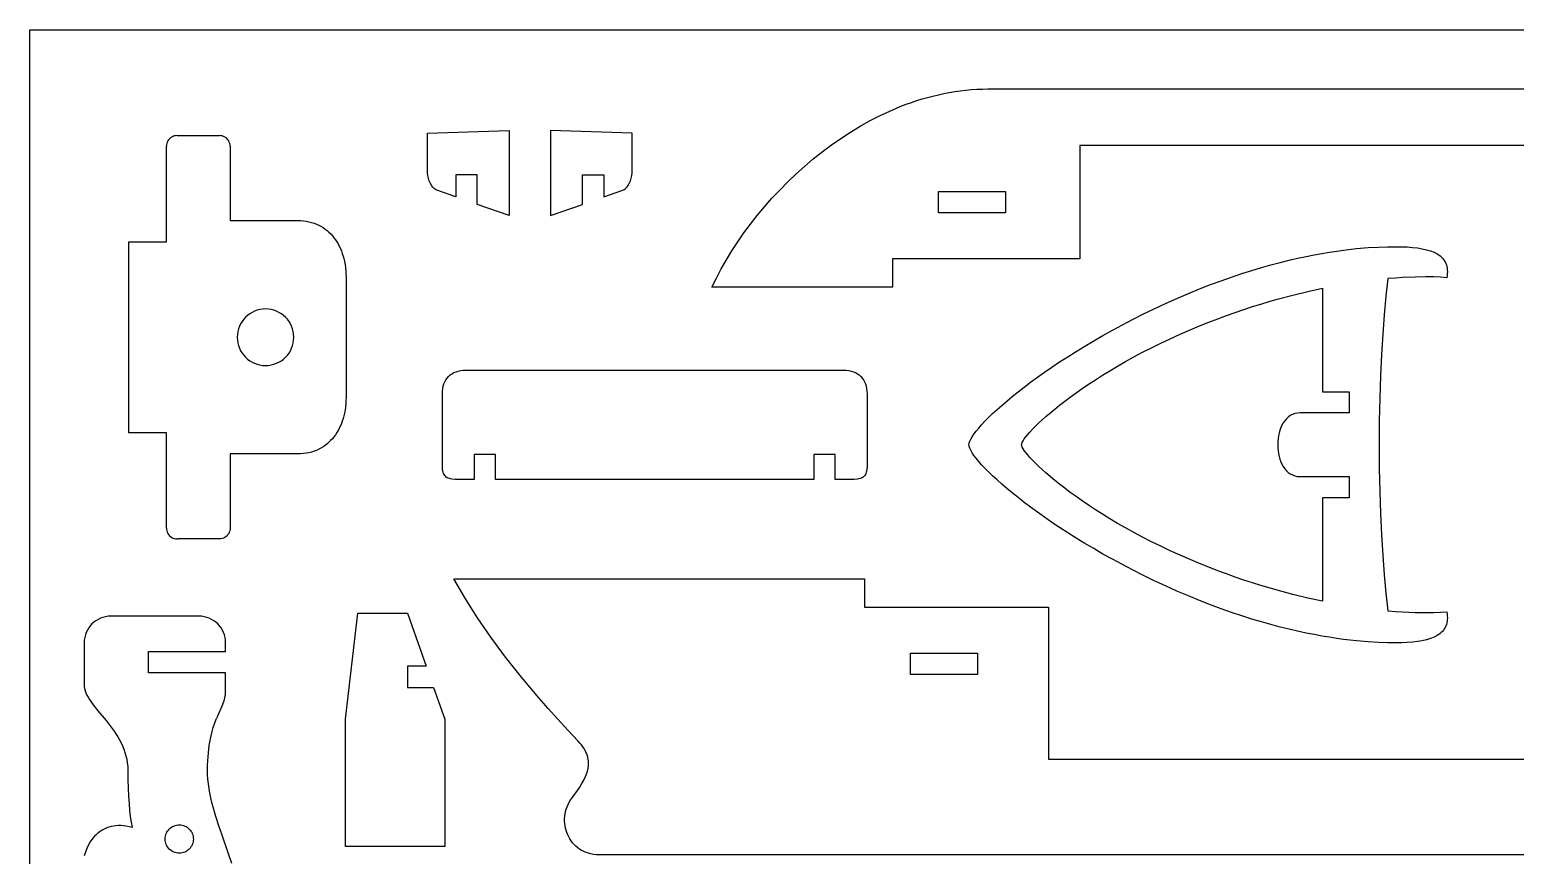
# Model space of a CAD drawing. Extents: x -4267 to 4267, y -2692 to 2692.
# Drawn here: x -4267 to -1744, y 1290 to 2692 of the extents above; entities that cross this region are included whole.
import ezdxf

# ---------------------------------------------------------------- set-up
doc = ezdxf.new("R2010")
doc.units = 0
doc.header["$MEASUREMENT"] = 0
doc.layers.get('0').update_dxf_attribs({"linetype": 'CONTINUOUS'})

msp = doc.modelspace()

# ---------------------------------------------------------------- linework, layer by layer
for p, q in [((-4267, 48.1), (-4267, 2692.4)), ((-4267, 2692.4), (-60.1, 2692.4)), ((-2760.3, 2571.9), (-2751.2, 2574.7)), ((-2751.2, 2574.7), (-2742.1, 2577.3)), ((-2742.1, 2577.3), (-2732.9, 2579.7)), ((-2732.9, 2579.7), (-2723.7, 2582)), ((-2723.7, 2582), (-2714.5, 2584)), ((-2714.5, 2584), (-2705.2, 2585.7)), ((-2705.2, 2585.7), (-2695.9, 2587.3)), ((-2695.9, 2587.3), (-2686.5, 2588.6)), ((-2686.5, 2588.6), (-2677.2, 2589.7)), ((-2677.2, 2589.7), (-2667.8, 2590.6)), ((-2667.8, 2590.6), (-2658.3, 2591.2)), ((-2658.3, 2591.2), (-2648.9, 2591.6)), ((-2648.9, 2591.6), (-2639.4, 2591.7)), ((-2639.4, 2591.7), (-151.3, 2591.7)), ((-2822.4, 2546.7), (-2813.7, 2550.8)), ((-2813.7, 2550.8), (-2804.9, 2554.8)), ((-2804.9, 2554.8), (-2796.1, 2558.6)), ((-2796.1, 2558.6), (-2787.2, 2562.2)), ((-2787.2, 2562.2), (-2778.3, 2565.6)), ((-2778.3, 2565.6), (-2769.3, 2568.8)), ((-2769.3, 2568.8), (-2760.3, 2571.9)), ((-2873.1, 2518.4), (-2856.5, 2528.5)), ((-2856.5, 2528.5), (-2839.6, 2537.9)), ((-2839.6, 2537.9), (-2822.4, 2546.7)), ((-4034.2, 2499.1), (-4034.6, 2496.8)), ((-4033.4, 2501.3), (-4034.2, 2499.1)), ((-4032.4, 2503.4), (-4033.4, 2501.3)), ((-4031, 2505.4), (-4032.4, 2503.4)), ((-4029.5, 2507.2), (-4031, 2505.4)), ((-4027.7, 2508.7), (-4029.5, 2507.2)), ((-4025.8, 2510), (-4027.7, 2508.7)), ((-4023.7, 2511.1), (-4025.8, 2510)), ((-4021.4, 2511.8), (-4023.7, 2511.1)), ((-4019.1, 2512.3), (-4021.4, 2511.8)), ((-4016.8, 2512.4), (-4019.1, 2512.3)), ((-4016.8, 2512.4), (-3944.6, 2512.4)), ((-3942.2, 2512.3), (-3944.6, 2512.4)), ((-3939.9, 2511.8), (-3942.2, 2512.3)), ((-3937.7, 2511.1), (-3939.9, 2511.8)), ((-3935.6, 2510), (-3937.7, 2511.1)), ((-3933.6, 2508.7), (-3935.6, 2510)), ((-3931.9, 2507.2), (-3933.6, 2508.7)), ((-3930.3, 2505.4), (-3931.9, 2507.2)), ((-3929, 2503.4), (-3930.3, 2505.4)), ((-3928, 2501.3), (-3929, 2503.4)), ((-3927.2, 2499.1), (-3928, 2501.3)), ((-3926.7, 2496.8), (-3927.2, 2499.1)), ((-3591.1, 2516.8), (-3452.9, 2520.9)), ((-3591.1, 2449.1), (-3591.1, 2516.8)), ((-3452.9, 2520.9), (-3452.9, 2376.7)), ((-3244, 2516.8), (-3382.2, 2520.9)), ((-3382.2, 2520.9), (-3382.2, 2376.7)), ((-3244, 2449.1), (-3244, 2516.8)), ((-2905.4, 2496.6), (-2889.4, 2507.8)), ((-2889.4, 2507.8), (-2873.1, 2518.4)), ((-4034.6, 2496.8), (-4034.8, 2494.4)), ((-4034.8, 2332.1), (-4034.8, 2494.4)), ((-3926.6, 2494.4), (-3926.7, 2496.8)), ((-3926.6, 2494.4), (-3926.6, 2368.2)), ((-2951.1, 2460.2), (-2936.3, 2472.8)), ((-2936.3, 2472.8), (-2921, 2484.9)), ((-2921, 2484.9), (-2905.4, 2496.6)), ((-2483.2, 2495.5), (-2483.2, 2303.2)), ((-1713.9, 2495.5), (-2483.2, 2495.5)), ((-3590.8, 2444.6), (-3591.1, 2449.1)), ((-3244.3, 2444.6), (-3244, 2449.1)), ((-2965.6, 2447.1), (-2951.1, 2460.2)), ((-3589.9, 2440), (-3590.8, 2444.6)), ((-3588.5, 2435.5), (-3589.9, 2440)), ((-3586.5, 2431.1), (-3588.5, 2435.5)), ((-3584, 2427.1), (-3586.5, 2431.1)), ((-3582.6, 2425.3), (-3584, 2427.1)), ((-3581, 2423.6), (-3582.6, 2425.3)), ((-3579.4, 2422.2), (-3581, 2423.6)), ((-3543, 2445.8), (-3543, 2408.2)), ((-3507, 2445.8), (-3543, 2445.8)), ((-3507, 2395.6), (-3507, 2445.8)), ((-3328.1, 2395.6), (-3328.1, 2445.8)), ((-3328.1, 2445.8), (-3292.1, 2445.8)), ((-3292.1, 2445.8), (-3292.1, 2408.2)), ((-3255.7, 2422.2), (-3254.1, 2423.6)), ((-3254.1, 2423.6), (-3252.5, 2425.3)), ((-3252.5, 2425.3), (-3251.1, 2427.1)), ((-3251.1, 2427.1), (-3248.6, 2431.1)), ((-3248.6, 2431.1), (-3246.6, 2435.5)), ((-3246.6, 2435.5), (-3245.2, 2440)), ((-3245.2, 2440), (-3244.3, 2444.6)), ((-2993.2, 2420), (-2979.6, 2433.7)), ((-2979.6, 2433.7), (-2965.6, 2447.1)), ((-3577.6, 2420.9), (-3579.4, 2422.2)), ((-3575.7, 2419.8), (-3577.6, 2420.9)), ((-3573.7, 2418.9), (-3575.7, 2419.8)), ((-3543, 2408.2), (-3573.7, 2418.9)), ((-3292.1, 2408.2), (-3261.4, 2418.9)), ((-3261.4, 2418.9), (-3259.4, 2419.8)), ((-3259.4, 2419.8), (-3257.5, 2420.9)), ((-3257.5, 2420.9), (-3255.7, 2422.2)), ((-3019, 2391.5), (-3006.4, 2405.9)), ((-3006.4, 2405.9), (-2993.2, 2420)), ((-2723.6, 2381.4), (-2723.6, 2417.4)), ((-2723.6, 2417.4), (-2609.4, 2417.4)), ((-2609.4, 2417.4), (-2609.4, 2381.4)), ((-3452.9, 2376.7), (-3507, 2395.6)), ((-3382.2, 2376.7), (-3328.1, 2395.6)), ((-3042.8, 2362.1), (-3031.2, 2376.9)), ((-3031.2, 2376.9), (-3019, 2391.5)), ((-2609.4, 2381.4), (-2723.6, 2381.4)), ((-3926.6, 2368.2), (-3811.8, 2368.2)), ((-3811.8, 2368.2), (-3806.8, 2368)), ((-3806.8, 2368), (-3801.9, 2367.7)), ((-3801.9, 2367.7), (-3797.2, 2367)), ((-3797.2, 2367), (-3792.7, 2366.1)), ((-3792.7, 2366.1), (-3788.3, 2365)), ((-3788.3, 2365), (-3784.1, 2363.7)), ((-3784.1, 2363.7), (-3780, 2362.1)), ((-3780, 2362.1), (-3776.1, 2360.3)), ((-3776.1, 2360.3), (-3772.3, 2358.3)), ((-3772.3, 2358.3), (-3768.7, 2356.1)), ((-3768.7, 2356.1), (-3765.2, 2353.7)), ((-3765.2, 2353.7), (-3762, 2351.1)), ((-3762, 2351.1), (-3758.8, 2348.4)), ((-3758.8, 2348.4), (-3755.8, 2345.4)), ((-3064.5, 2332), (-3053.9, 2347.1)), ((-3053.9, 2347.1), (-3042.8, 2362.1)), ((-4098.5, 2332.1), (-4034.8, 2332.1)), ((-4098.5, 2007.6), (-4098.5, 2332.1)), ((-3755.8, 2345.4), (-3753, 2342.3)), ((-3753, 2342.3), (-3750.4, 2339)), ((-3750.4, 2339), (-3747.8, 2335.6)), ((-3747.8, 2335.6), (-3745.5, 2332)), ((-3745.5, 2332), (-3743.3, 2328.3)), ((-3743.3, 2328.3), (-3741.3, 2324.5)), ((-3741.3, 2324.5), (-3739.4, 2320.5)), ((-3074.4, 2316.7), (-3064.5, 2332)), ((-2013.5, 2320.4), (-1993.7, 2322.1)), ((-1993.7, 2322.1), (-1976, 2323.1)), ((-1976, 2323.1), (-1960.6, 2323.6)), ((-1960.6, 2323.6), (-1947.5, 2323.7)), ((-1947.5, 2323.7), (-1936.8, 2323.6)), ((-1936.8, 2323.6), (-1927.2, 2323.2)), ((-1927.2, 2323.2), (-1918.2, 2322.6)), ((-1918.2, 2322.6), (-1909.7, 2321.6)), ((-1909.7, 2321.6), (-1901.8, 2320.3)), ((-3739.4, 2320.5), (-3737.7, 2316.4)), ((-3737.7, 2316.4), (-3736.2, 2312.2)), ((-3736.2, 2312.2), (-3734.8, 2307.8)), ((-3734.8, 2307.8), (-3733.6, 2303.4)), ((-3733.6, 2303.4), (-3732.5, 2298.9)), ((-3732.5, 2298.9), (-3730.9, 2289.6)), ((-3092.6, 2286), (-3083.8, 2301.4)), ((-3083.8, 2301.4), (-3074.4, 2316.7)), ((-2801.7, 2303.2), (-2801.7, 2255.1)), ((-2483.2, 2303.2), (-2801.7, 2303.2)), ((-2158.9, 2292.8), (-2143.3, 2296.9)), ((-2143.3, 2296.9), (-2128.1, 2300.7)), ((-2128.1, 2300.7), (-2113.5, 2304.1)), ((-2113.5, 2304.1), (-2099.2, 2307.1)), ((-2099.2, 2307.1), (-2085.5, 2309.9)), ((-2085.5, 2309.9), (-2072.3, 2312.3)), ((-2072.3, 2312.3), (-2059.5, 2314.4)), ((-2059.5, 2314.4), (-2047.2, 2316.3)), ((-2047.2, 2316.3), (-2035.5, 2317.9)), ((-2035.5, 2317.9), (-2013.5, 2320.4)), ((-1901.8, 2320.3), (-1894.5, 2318.6)), ((-1894.5, 2318.6), (-1887.8, 2316.6)), ((-1887.8, 2316.6), (-1881.7, 2314.2)), ((-1881.7, 2314.2), (-1876.3, 2311.3)), ((-1876.3, 2311.3), (-1873.9, 2309.7)), ((-1873.9, 2309.7), (-1871.6, 2308)), ((-1871.6, 2308), (-1869.5, 2306.2)), ((-1869.5, 2306.2), (-1867.6, 2304.3)), ((-1867.6, 2304.3), (-1865.9, 2302.2)), ((-1865.9, 2302.2), (-1864.4, 2300.1)), ((-1864.4, 2300.1), (-1863, 2297.8)), ((-1863, 2297.8), (-1861.9, 2295.3)), ((-3730.9, 2289.6), (-3729.9, 2280)), ((-3729.9, 2280), (-3729.6, 2270.2)), ((-3100.7, 2270.5), (-3092.6, 2286)), ((-2243.4, 2265.9), (-2225.7, 2272.2)), ((-2225.7, 2272.2), (-2208.3, 2278)), ((-2208.3, 2278), (-2191.4, 2283.4)), ((-2191.4, 2283.4), (-2174.9, 2288.3)), ((-2174.9, 2288.3), (-2158.9, 2292.8)), ((-1935.2, 2271.2), (-1947.3, 2270.4)), ((-1913.6, 2272.1), (-1935.2, 2271.2)), ((-1895.9, 2272.4), (-1913.6, 2272.1)), ((-1882.2, 2272.3), (-1895.9, 2272.4)), ((-1870.8, 2271.9), (-1882.2, 2272.3)), ((-1860.1, 2271), (-1870.8, 2271.9)), ((-1861.9, 2295.3), (-1860.9, 2292.8)), ((-1860.9, 2292.8), (-1860.2, 2290.1)), ((-1860.2, 2290.1), (-1859.6, 2287.3)), ((-1859.6, 2274.6), (-1860.1, 2271)), ((-1859.6, 2287.3), (-1859.3, 2284.3)), ((-1859.3, 2278), (-1859.6, 2274.6)), ((-1859.3, 2284.3), (-1859.2, 2281.2)), ((-1859.2, 2281.2), (-1859.3, 2278)), ((-3729.6, 2270.2), (-3729.6, 2069.5)), ((-3108.2, 2255.1), (-3100.7, 2270.5)), ((-2801.7, 2255.1), (-3108.2, 2255.1)), ((-2299.1, 2244.2), (-2280.1, 2251.9)), ((-2280.1, 2251.9), (-2261.6, 2259.2)), ((-2261.6, 2259.2), (-2243.4, 2265.9)), ((-2121.6, 2241.6), (-2095.9, 2247.8)), ((-2095.9, 2247.8), (-2071.2, 2253.1)), ((-2071.2, 2253.1), (-2071.2, 2077.3)), ((-1960.4, 2269.4), (-1963.6, 2239.5)), ((-1947.3, 2270.4), (-1960.4, 2269.4)), ((-2358.2, 2217.6), (-2338.1, 2227.1)), ((-2338.1, 2227.1), (-2318.4, 2235.9)), ((-2318.4, 2235.9), (-2299.1, 2244.2)), ((-2204.7, 2217.1), (-2190.2, 2221.9)), ((-2190.2, 2221.9), (-2176, 2226.3)), ((-2176, 2226.3), (-2162, 2230.5)), ((-2162, 2230.5), (-2148.3, 2234.4)), ((-2148.3, 2234.4), (-2121.6, 2241.6)), ((-1963.6, 2239.5), (-1966.4, 2208.1)), ((-3906.4, 2196.7), (-3908.8, 2192.8)), ((-3903.6, 2200.4), (-3906.4, 2196.7)), ((-3900.5, 2203.9), (-3903.6, 2200.4)), ((-3897.1, 2207), (-3900.5, 2203.9)), ((-3893.4, 2209.7), (-3897.1, 2207)), ((-3889.4, 2212.1), (-3893.4, 2209.7)), ((-3885.2, 2214.2), (-3889.4, 2212.1)), ((-3880.8, 2215.8), (-3885.2, 2214.2)), ((-3876.2, 2217), (-3880.8, 2215.8)), ((-3871.4, 2217.7), (-3876.2, 2217)), ((-3866.5, 2217.9), (-3871.4, 2217.7)), ((-3861.6, 2217.7), (-3866.5, 2217.9)), ((-3856.8, 2217), (-3861.6, 2217.7)), ((-3852.2, 2215.8), (-3856.8, 2217)), ((-3847.8, 2214.2), (-3852.2, 2215.8)), ((-3843.6, 2212.1), (-3847.8, 2214.2)), ((-3839.6, 2209.7), (-3843.6, 2212.1)), ((-3835.9, 2207), (-3839.6, 2209.7)), ((-3832.5, 2203.9), (-3835.9, 2207)), ((-3829.4, 2200.4), (-3832.5, 2203.9)), ((-3826.6, 2196.7), (-3829.4, 2200.4)), ((-3824.2, 2192.8), (-3826.6, 2196.7)), ((-2411.2, 2190.9), (-2394, 2199.9)), ((-2394, 2199.9), (-2376.4, 2208.8)), ((-2376.4, 2208.8), (-2358.2, 2217.6)), ((-2280.1, 2189), (-2264.6, 2195.3)), ((-2264.6, 2195.3), (-2249.3, 2201.2)), ((-2249.3, 2201.2), (-2234.2, 2206.8)), ((-2234.2, 2206.8), (-2219.4, 2212.1)), ((-2219.4, 2212.1), (-2204.7, 2217.1)), ((-1966.4, 2208.1), (-1968.9, 2175)), ((-3914.3, 2174.8), (-3914.6, 2169.9)), ((-3913.6, 2179.5), (-3914.3, 2174.8)), ((-3912.4, 2184.2), (-3913.6, 2179.5)), ((-3910.8, 2188.6), (-3912.4, 2184.2)), ((-3908.8, 2192.8), (-3910.8, 2188.6)), ((-3822.2, 2188.6), (-3824.2, 2192.8)), ((-3820.6, 2184.2), (-3822.2, 2188.6)), ((-3819.4, 2179.5), (-3820.6, 2184.2)), ((-3818.7, 2174.8), (-3819.4, 2179.5)), ((-3818.4, 2169.9), (-3818.7, 2174.8)), ((-2459.9, 2163.8), (-2444.2, 2172.9)), ((-2444.2, 2172.9), (-2427.9, 2181.9)), ((-2427.9, 2181.9), (-2411.2, 2190.9)), ((-2329.8, 2167.4), (-2313, 2175)), ((-2313, 2175), (-2295.8, 2182.5)), ((-2295.8, 2182.5), (-2280.1, 2189)), ((-1968.9, 2175), (-1971.1, 2140.4)), ((-3914.6, 2169.9), (-3914.3, 2164.9)), ((-3914.3, 2164.9), (-3913.6, 2160.2)), ((-3913.6, 2160.2), (-3912.4, 2155.6)), ((-3912.4, 2155.6), (-3910.8, 2151.1)), ((-3910.8, 2151.1), (-3908.8, 2146.9)), ((-3908.8, 2146.9), (-3906.4, 2143)), ((-3826.6, 2143), (-3824.2, 2146.9)), ((-3824.2, 2146.9), (-3822.2, 2151.1)), ((-3822.2, 2151.1), (-3820.6, 2155.6)), ((-3820.6, 2155.6), (-3819.4, 2160.2)), ((-3819.4, 2160.2), (-3818.7, 2164.9)), ((-3818.7, 2164.9), (-3818.4, 2169.9)), ((-2504, 2136.8), (-2489.8, 2145.8)), ((-2489.8, 2145.8), (-2475.1, 2154.8)), ((-2475.1, 2154.8), (-2459.9, 2163.8)), ((-2376.9, 2144.2), (-2361.7, 2152)), ((-2361.7, 2152), (-2346, 2159.7)), ((-2346, 2159.7), (-2329.8, 2167.4)), ((-3906.4, 2143), (-3903.6, 2139.3)), ((-3903.6, 2139.3), (-3900.5, 2135.9)), ((-3900.5, 2135.9), (-3897.1, 2132.8)), ((-3897.1, 2132.8), (-3893.4, 2130)), ((-3893.4, 2130), (-3889.4, 2127.6)), ((-3889.4, 2127.6), (-3885.2, 2125.6)), ((-3885.2, 2125.6), (-3880.8, 2123.9)), ((-3880.8, 2123.9), (-3876.2, 2122.8)), ((-3876.2, 2122.8), (-3871.4, 2122)), ((-3871.4, 2122), (-3866.5, 2121.8)), ((-3866.5, 2121.8), (-3861.6, 2122)), ((-3861.6, 2122), (-3856.8, 2122.8)), ((-3856.8, 2122.8), (-3852.2, 2123.9)), ((-3852.2, 2123.9), (-3847.8, 2125.6)), ((-3847.8, 2125.6), (-3843.6, 2127.6)), ((-3843.6, 2127.6), (-3839.6, 2130)), ((-3839.6, 2130), (-3835.9, 2132.8)), ((-3835.9, 2132.8), (-3832.5, 2135.9)), ((-3832.5, 2135.9), (-3829.4, 2139.3)), ((-3829.4, 2139.3), (-3826.6, 2143)), ((-2530.9, 2119.1), (-2517.7, 2127.9)), ((-2517.7, 2127.9), (-2504, 2136.8)), ((-2432.4, 2113), (-2419.3, 2120.7)), ((-2419.3, 2120.7), (-2405.7, 2128.5)), ((-2405.7, 2128.5), (-2391.5, 2136.4)), ((-2391.5, 2136.4), (-2376.9, 2144.2)), ((-1971.1, 2140.4), (-1972.8, 2104.2)), ((-3561.9, 2094.1), (-3560.1, 2097.5)), ((-3560.1, 2097.5), (-3557.9, 2100.5)), ((-3557.9, 2100.5), (-3555.5, 2103.3)), ((-3555.5, 2103.3), (-3552.8, 2105.7)), ((-3552.8, 2105.7), (-3549.8, 2107.9)), ((-3549.8, 2107.9), (-3546.5, 2109.7)), ((-3546.5, 2109.7), (-3542.9, 2111.2)), ((-3542.9, 2111.2), (-3539.1, 2112.4)), ((-3539.1, 2112.4), (-3535, 2113.3)), ((-3535, 2113.3), (-3530.6, 2113.8)), ((-3530.6, 2113.8), (-3526, 2113.9)), ((-3526, 2113.9), (-2885, 2113.9)), ((-2885, 2113.9), (-2880.3, 2113.8)), ((-2880.3, 2113.8), (-2876, 2113.3)), ((-2876, 2113.3), (-2871.9, 2112.4)), ((-2871.9, 2112.4), (-2868, 2111.2)), ((-2868, 2111.2), (-2864.4, 2109.7)), ((-2864.4, 2109.7), (-2861.2, 2107.9)), ((-2861.2, 2107.9), (-2858.1, 2105.7)), ((-2858.1, 2105.7), (-2855.4, 2103.3)), ((-2855.4, 2103.3), (-2853, 2100.5)), ((-2853, 2100.5), (-2850.9, 2097.5)), ((-2850.9, 2097.5), (-2849.1, 2094.1)), ((-2567.1, 2093.4), (-2555.5, 2101.9)), ((-2555.5, 2101.9), (-2543.5, 2110.4)), ((-2543.5, 2110.4), (-2530.9, 2119.1)), ((-2468.5, 2090.1), (-2457, 2097.6)), ((-2457, 2097.6), (-2444.9, 2105.3)), ((-2444.9, 2105.3), (-2432.4, 2113)), ((-1972.8, 2104.2), (-1974, 2066.6)), ((-3729.6, 2069.5), (-3729.9, 2059.7)), ((-3566.1, 2073.4), (-3565.9, 2078.1)), ((-3566.1, 1950.2), (-3566.1, 2073.4)), ((-3565.9, 2078.1), (-3565.4, 2082.5)), ((-3565.4, 2082.5), (-3564.5, 2086.6)), ((-3564.5, 2086.6), (-3563.4, 2090.5)), ((-3563.4, 2090.5), (-3561.9, 2094.1)), ((-2849.1, 2094.1), (-2847.6, 2090.5)), ((-2847.6, 2090.5), (-2846.4, 2086.6)), ((-2846.4, 2086.6), (-2845.6, 2082.5)), ((-2845.6, 2082.5), (-2845.1, 2078.1)), ((-2845.1, 2078.1), (-2844.9, 2073.4)), ((-2844.9, 2073.4), (-2844.9, 1950.2)), ((-2607.4, 2061.5), (-2598.2, 2069.2)), ((-2598.2, 2069.2), (-2588.4, 2077.1)), ((-2588.4, 2077.1), (-2578, 2085.2)), ((-2578, 2085.2), (-2567.1, 2093.4)), ((-2499.7, 2068.1), (-2489.8, 2075.3)), ((-2489.8, 2075.3), (-2479.4, 2082.6)), ((-2479.4, 2082.6), (-2468.5, 2090.1)), ((-2071.2, 2077.3), (-2025.8, 2077.3)), ((-2025.8, 2077.3), (-2025.8, 2041.3)), ((-3730.9, 2050.1), (-3732.5, 2040.8)), ((-3729.9, 2059.7), (-3730.9, 2050.1)), ((-2631.6, 2040), (-2624.1, 2046.9)), ((-2624.1, 2046.9), (-2616.1, 2054.1)), ((-2616.1, 2054.1), (-2607.4, 2061.5)), ((-2540.9, 2035.2), (-2526.1, 2047.7)), ((-2526.1, 2047.7), (-2517.8, 2054.3)), ((-2517.8, 2054.3), (-2509.1, 2061.1)), ((-2509.1, 2061.1), (-2499.7, 2068.1)), ((-1974, 2066.6), (-1974.8, 2027.6)), ((-3739.4, 2019.2), (-3741.3, 2015.2)), ((-3737.7, 2023.3), (-3739.4, 2019.2)), ((-3736.2, 2027.5), (-3737.7, 2023.3)), ((-3734.8, 2031.9), (-3736.2, 2027.5)), ((-3733.6, 2036.3), (-3734.8, 2031.9)), ((-3732.5, 2040.8), (-3733.6, 2036.3)), ((-2655.2, 2015.4), (-2650.2, 2021.1)), ((-2650.2, 2021.1), (-2644.6, 2027.1)), ((-2644.6, 2027.1), (-2638.4, 2033.4)), ((-2638.4, 2033.4), (-2631.6, 2040)), ((-2563.8, 2013.4), (-2553.5, 2023.7)), ((-2553.5, 2023.7), (-2540.9, 2035.2)), ((-2140.1, 2020.4), (-2142.1, 2016.2)), ((-2137.9, 2024.4), (-2140.1, 2020.4)), ((-2135.4, 2028), (-2137.9, 2024.4)), ((-2132.6, 2031.3), (-2135.4, 2028)), ((-2129.4, 2034.2), (-2132.6, 2031.3)), ((-2126, 2036.6), (-2129.4, 2034.2)), ((-2122.3, 2038.6), (-2126, 2036.6)), ((-2118.3, 2040.1), (-2122.3, 2038.6)), ((-2114, 2041), (-2118.3, 2040.1)), ((-2109.4, 2041.3), (-2114, 2041)), ((-2025.8, 2041.3), (-2109.4, 2041.3)), ((-1974.8, 2027.6), (-1975, 1987.1)), ((-4034.8, 2007.6), (-4098.5, 2007.6)), ((-4034.8, 1845.3), (-4034.8, 2007.6)), ((-3755.9, 1994.3), (-3758.8, 1991.3)), ((-3753, 1997.4), (-3755.9, 1994.3)), ((-3750.4, 2000.7), (-3753, 1997.4)), ((-3747.9, 2004.1), (-3750.4, 2000.7)), ((-3745.5, 2007.7), (-3747.9, 2004.1)), ((-3743.3, 2011.4), (-3745.5, 2007.7)), ((-3741.3, 2015.2), (-3743.3, 2011.4)), ((-2670.3, 1993.1), (-2668.6, 1996.7)), ((-2668.6, 1996.7), (-2666.2, 2000.8)), ((-2666.2, 2000.8), (-2663.2, 2005.3)), ((-2663.2, 2005.3), (-2659.5, 2010.2)), ((-2659.5, 2010.2), (-2655.2, 2015.4)), ((-2581.2, 1991.2), (-2579.7, 1993.9)), ((-2579.7, 1993.9), (-2577.7, 1997)), ((-2577.7, 1997), (-2575.1, 2000.5)), ((-2575.1, 2000.5), (-2571.9, 2004.4)), ((-2571.9, 2004.4), (-2568.1, 2008.7)), ((-2568.1, 2008.7), (-2563.8, 2013.4)), ((-2146.8, 1997.3), (-2147.3, 1992.2)), ((-2146.1, 2002.2), (-2146.8, 1997.3)), ((-2145.1, 2007), (-2146.1, 2002.2)), ((-2143.7, 2011.7), (-2145.1, 2007)), ((-2142.1, 2016.2), (-2143.7, 2011.7)), ((-3926.6, 1971.5), (-3926.6, 1845.3)), ((-3811.8, 1971.5), (-3926.6, 1971.5)), ((-3806.8, 1971.7), (-3811.8, 1971.5)), ((-3802, 1972.1), (-3806.8, 1971.7)), ((-3797.3, 1972.7), (-3802, 1972.1)), ((-3792.7, 1973.6), (-3797.3, 1972.7)), ((-3788.3, 1974.7), (-3792.7, 1973.6)), ((-3784.1, 1976), (-3788.3, 1974.7)), ((-3780, 1977.6), (-3784.1, 1976)), ((-3776.1, 1979.4), (-3780, 1977.6)), ((-3772.3, 1981.4), (-3776.1, 1979.4)), ((-3768.7, 1983.6), (-3772.3, 1981.4)), ((-3765.3, 1986), (-3768.7, 1983.6)), ((-3762, 1988.6), (-3765.3, 1986)), ((-3758.8, 1991.3), (-3762, 1988.6)), ((-3512, 1970.4), (-3512, 1928.3)), ((-3475.9, 1970.4), (-3512, 1970.4)), ((-3475.9, 1928.3), (-3475.9, 1970.4)), ((-2935, 1970.4), (-2935, 1928.3)), ((-2899, 1970.4), (-2935, 1970.4)), ((-2899, 1928.3), (-2899, 1970.4)), ((-2671.7, 1987.2), (-2671.3, 1989.9)), ((-2671.3, 1984.5), (-2671.7, 1987.2)), ((-2671.3, 1989.9), (-2670.3, 1993.1)), ((-2670.3, 1981.3), (-2671.3, 1984.5)), ((-2668.6, 1977.7), (-2670.3, 1981.3)), ((-2666.2, 1973.6), (-2668.6, 1977.7)), ((-2663.2, 1969.1), (-2666.2, 1973.6)), ((-2659.5, 1964.2), (-2663.2, 1969.1)), ((-2582.3, 1987.2), (-2582.1, 1988.9)), ((-2582.1, 1985.4), (-2582.3, 1987.2)), ((-2582.1, 1988.9), (-2581.2, 1991.2)), ((-2581.2, 1983.2), (-2582.1, 1985.4)), ((-2579.7, 1980.5), (-2581.2, 1983.2)), ((-2577.7, 1977.4), (-2579.7, 1980.5)), ((-2575.1, 1973.9), (-2577.7, 1977.4)), ((-2571.9, 1969.9), (-2575.1, 1973.9)), ((-2568.1, 1965.7), (-2571.9, 1969.9)), ((-2147.3, 1992.2), (-2147.4, 1987.2)), ((-2147.4, 1987.2), (-2147.3, 1982.1)), ((-2147.3, 1982.1), (-2146.8, 1977.1)), ((-2146.8, 1977.1), (-2146.1, 1972.1)), ((-2146.1, 1972.1), (-2145.1, 1967.3)), ((-1975, 1987.1), (-1974.8, 1946.7)), ((-3565.7, 1944.9), (-3566.1, 1950.2)), ((-3565.4, 1942.5), (-3565.7, 1944.9)), ((-2845.2, 1944.9), (-2845.6, 1942.5)), ((-2844.9, 1950.2), (-2845.2, 1944.9)), ((-2655.2, 1958.9), (-2659.5, 1964.2)), ((-2650.2, 1953.3), (-2655.2, 1958.9)), ((-2644.6, 1947.3), (-2650.2, 1953.3)), ((-2638.4, 1941), (-2644.6, 1947.3)), ((-2563.8, 1961), (-2568.1, 1965.7)), ((-2553.5, 1950.7), (-2563.8, 1961)), ((-2540.9, 1939.2), (-2553.5, 1950.7)), ((-2145.1, 1967.3), (-2143.7, 1962.7)), ((-2143.7, 1962.7), (-2142.1, 1958.2)), ((-2142.1, 1958.2), (-2140.1, 1954)), ((-2140.1, 1954), (-2137.9, 1950)), ((-2137.9, 1950), (-2135.4, 1946.4)), ((-2135.4, 1946.4), (-2132.6, 1943.1)), ((-2132.6, 1943.1), (-2129.4, 1940.2)), ((-1974.8, 1946.7), (-1974, 1907.7)), ((-3564.8, 1940.3), (-3565.4, 1942.5)), ((-3564.1, 1938.3), (-3564.8, 1940.3)), ((-3563.2, 1936.5), (-3564.1, 1938.3)), ((-3562.2, 1934.9), (-3563.2, 1936.5)), ((-3560.9, 1933.5), (-3562.2, 1934.9)), ((-3559.5, 1932.3), (-3560.9, 1933.5)), ((-3557.9, 1931.2), (-3559.5, 1932.3)), ((-3556.2, 1930.3), (-3557.9, 1931.2)), ((-3554.2, 1929.6), (-3556.2, 1930.3)), ((-3552.1, 1929), (-3554.2, 1929.6)), ((-3549.7, 1928.6), (-3552.1, 1929)), ((-3544.4, 1928.3), (-3549.7, 1928.6)), ((-3512, 1928.3), (-3544.4, 1928.3)), ((-2935, 1928.3), (-3475.9, 1928.3)), ((-2866.5, 1928.3), (-2899, 1928.3)), ((-2861.2, 1928.6), (-2866.5, 1928.3)), ((-2858.9, 1929), (-2861.2, 1928.6)), ((-2856.7, 1929.6), (-2858.9, 1929)), ((-2854.8, 1930.3), (-2856.7, 1929.6)), ((-2853, 1931.2), (-2854.8, 1930.3)), ((-2851.4, 1932.3), (-2853, 1931.2)), ((-2850, 1933.5), (-2851.4, 1932.3)), ((-2848.8, 1934.9), (-2850, 1933.5)), ((-2847.7, 1936.5), (-2848.8, 1934.9)), ((-2846.8, 1938.3), (-2847.7, 1936.5)), ((-2846.1, 1940.3), (-2846.8, 1938.3)), ((-2845.6, 1942.5), (-2846.1, 1940.3)), ((-2631.6, 1934.4), (-2638.4, 1941)), ((-2624.1, 1927.5), (-2631.6, 1934.4)), ((-2616.1, 1920.3), (-2624.1, 1927.5)), ((-2607.4, 1912.8), (-2616.1, 1920.3)), ((-2526.1, 1926.7), (-2540.9, 1939.2)), ((-2517.8, 1920.1), (-2526.1, 1926.7)), ((-2509.1, 1913.2), (-2517.8, 1920.1)), ((-2129.4, 1940.2), (-2126, 1937.7)), ((-2126, 1937.7), (-2122.3, 1935.8)), ((-2122.3, 1935.8), (-2118.3, 1934.3)), ((-2118.3, 1934.3), (-2114, 1933.4)), ((-2114, 1933.4), (-2109.4, 1933.1)), ((-2109.4, 1933.1), (-2025.8, 1933.1)), ((-2025.8, 1933.1), (-2025.8, 1897)), ((-2598.2, 1905.2), (-2607.4, 1912.8)), ((-2588.4, 1897.3), (-2598.2, 1905.2)), ((-2578, 1889.2), (-2588.4, 1897.3)), ((-2499.7, 1906.2), (-2509.1, 1913.2)), ((-2489.8, 1899.1), (-2499.7, 1906.2)), ((-2479.4, 1891.8), (-2489.8, 1899.1)), ((-2025.8, 1897), (-2071.2, 1897)), ((-2071.2, 1897), (-2071.2, 1721.3)), ((-1974, 1907.7), (-1972.8, 1870.1)), ((-2567.1, 1880.9), (-2578, 1889.2)), ((-2555.5, 1872.5), (-2567.1, 1880.9)), ((-2543.5, 1863.9), (-2555.5, 1872.5)), ((-2468.5, 1884.3), (-2479.4, 1891.8)), ((-2457, 1876.8), (-2468.5, 1884.3)), ((-2444.9, 1869.1), (-2457, 1876.8)), ((-2432.4, 1861.4), (-2444.9, 1869.1)), ((-1972.8, 1870.1), (-1971.1, 1834)), ((-4034.8, 1845.3), (-4034.6, 1843)), ((-4034.6, 1843), (-4034.2, 1840.7)), ((-3926.7, 1843), (-3927.2, 1840.7)), ((-3926.6, 1845.3), (-3926.7, 1843)), ((-2530.9, 1855.2), (-2543.5, 1863.9)), ((-2517.7, 1846.4), (-2530.9, 1855.2)), ((-2504, 1837.6), (-2517.7, 1846.4)), ((-2419.3, 1853.6), (-2432.4, 1861.4)), ((-2405.7, 1845.8), (-2419.3, 1853.6)), ((-2391.5, 1838), (-2405.7, 1845.8)), ((-4034.2, 1840.7), (-4033.4, 1838.4)), ((-4033.4, 1838.4), (-4032.4, 1836.3)), ((-4032.4, 1836.3), (-4031.1, 1834.4)), ((-4031.1, 1834.4), (-4029.5, 1832.6)), ((-4029.5, 1832.6), (-4027.7, 1831)), ((-4027.7, 1831), (-4025.8, 1829.7)), ((-4025.8, 1829.7), (-4023.7, 1828.7)), ((-4023.7, 1828.7), (-4021.4, 1827.9)), ((-4021.4, 1827.9), (-4019.1, 1827.5)), ((-4019.1, 1827.5), (-4016.8, 1827.3)), ((-3944.6, 1827.3), (-4016.8, 1827.3)), ((-3942.3, 1827.5), (-3944.6, 1827.3)), ((-3940, 1827.9), (-3942.3, 1827.5)), ((-3937.7, 1828.7), (-3940, 1827.9)), ((-3935.6, 1829.7), (-3937.7, 1828.7)), ((-3933.6, 1831), (-3935.6, 1829.7)), ((-3931.9, 1832.6), (-3933.6, 1831)), ((-3930.3, 1834.4), (-3931.9, 1832.6)), ((-3929, 1836.3), (-3930.3, 1834.4)), ((-3928, 1838.4), (-3929, 1836.3)), ((-3927.2, 1840.7), (-3928, 1838.4)), ((-2489.8, 1828.6), (-2504, 1837.6)), ((-2475.1, 1819.6), (-2489.8, 1828.6)), ((-2459.9, 1810.6), (-2475.1, 1819.6)), ((-2376.9, 1830.2), (-2391.5, 1838)), ((-2361.7, 1822.4), (-2376.9, 1830.2)), ((-2346, 1814.7), (-2361.7, 1822.4)), ((-1971.1, 1834), (-1969, 1799.3)), ((-2444.2, 1801.5), (-2459.9, 1810.6)), ((-2427.9, 1792.5), (-2444.2, 1801.5)), ((-2411.2, 1783.5), (-2427.9, 1792.5)), ((-2329.8, 1807), (-2346, 1814.7)), ((-2313, 1799.4), (-2329.8, 1807)), ((-2295.8, 1791.9), (-2313, 1799.4)), ((-2280.1, 1785.3), (-2295.8, 1791.9)), ((-1969, 1799.3), (-1966.5, 1766.3)), ((-2394, 1774.5), (-2411.2, 1783.5)), ((-2376.4, 1765.6), (-2394, 1774.5)), ((-2264.6, 1779.1), (-2280.1, 1785.3)), ((-2249.3, 1773.2), (-2264.6, 1779.1)), ((-2234.2, 1767.6), (-2249.3, 1773.2)), ((-2219.4, 1762.3), (-2234.2, 1767.6)), ((-1966.5, 1766.3), (-1963.6, 1734.8)), ((-3546.6, 1759.2), (-2849.4, 1759.2)), ((-3537.1, 1742.7), (-3546.6, 1759.2)), ((-3527.3, 1726.2), (-3537.1, 1742.7)), ((-2849.4, 1759.2), (-2849.4, 1711.1)), ((-2358.2, 1756.7), (-2376.4, 1765.6)), ((-2338.1, 1747.3), (-2358.2, 1756.7)), ((-2318.4, 1738.5), (-2338.1, 1747.3)), ((-2204.7, 1757.2), (-2219.4, 1762.3)), ((-2190.2, 1752.5), (-2204.7, 1757.2)), ((-2176, 1748.1), (-2190.2, 1752.5)), ((-2162, 1743.9), (-2176, 1748.1)), ((-2148.3, 1739.9), (-2162, 1743.9)), ((-3517.1, 1709.8), (-3527.3, 1726.2)), ((-2299.1, 1730.2), (-2318.4, 1738.5)), ((-2280.1, 1722.4), (-2299.1, 1730.2)), ((-2261.6, 1715.2), (-2280.1, 1722.4)), ((-2121.6, 1732.8), (-2148.3, 1739.9)), ((-2095.9, 1726.6), (-2121.6, 1732.8)), ((-2071.2, 1721.3), (-2095.9, 1726.6)), ((-1963.6, 1734.8), (-1960.4, 1705)), ((-4146.7, 1692.4), (-4150.7, 1690.5)), ((-4142.6, 1693.9), (-4146.7, 1692.4)), ((-4138.2, 1695), (-4142.6, 1693.9)), ((-4133.7, 1695.7), (-4138.2, 1695)), ((-4129.1, 1696), (-4133.7, 1695.7)), ((-3979.6, 1696), (-4129.1, 1696)), ((-3975, 1695.7), (-3979.6, 1696)), ((-3970.5, 1695), (-3975, 1695.7)), ((-3966.1, 1693.9), (-3970.5, 1695)), ((-3962, 1692.4), (-3966.1, 1693.9)), ((-3958, 1690.5), (-3962, 1692.4)), ((-3730.5, 1520.7), (-3709.5, 1701)), ((-3709.5, 1701), (-3625.3, 1701)), ((-3625.3, 1701), (-3593.8, 1610.8)), ((-3506.4, 1693.3), (-3517.1, 1709.8)), ((-3495.2, 1676.7), (-3506.4, 1693.3)), ((-2849.4, 1711.1), (-2536.9, 1711.1)), ((-2536.9, 1711.1), (-2536.9, 1452.7)), ((-2243.4, 1708.4), (-2261.6, 1715.2)), ((-2225.7, 1702.2), (-2243.4, 1708.4)), ((-2208.3, 1696.4), (-2225.7, 1702.2)), ((-2191.4, 1691), (-2208.3, 1696.4)), ((-2174.9, 1686.1), (-2191.4, 1691)), ((-1960.4, 1705), (-1947.3, 1704)), ((-1947.3, 1704), (-1935.2, 1703.2)), ((-1935.2, 1703.2), (-1913.6, 1702.2)), ((-1913.6, 1702.2), (-1895.9, 1701.9)), ((-1895.9, 1701.9), (-1882.2, 1702.1)), ((-1882.2, 1702.1), (-1870.8, 1702.5)), ((-1870.8, 1702.5), (-1860.1, 1703.4)), ((-1860.1, 1703.4), (-1859.6, 1699.8)), ((-1859.6, 1699.8), (-1859.3, 1696.4)), ((-1859.3, 1696.4), (-1859.2, 1693.2)), ((-1859.2, 1693.2), (-1859.3, 1690.1)), ((-4171, 1668.2), (-4172.5, 1664)), ((-4169, 1672.1), (-4171, 1668.2)), ((-4166.8, 1675.9), (-4169, 1672.1)), ((-4164.1, 1679.4), (-4166.8, 1675.9)), ((-4161.2, 1682.6), (-4164.1, 1679.4)), ((-4158, 1685.6), (-4161.2, 1682.6)), ((-4154.5, 1688.2), (-4158, 1685.6)), ((-4150.7, 1690.5), (-4154.5, 1688.2)), ((-3954.2, 1688.2), (-3958, 1690.5)), ((-3950.7, 1685.5), (-3954.2, 1688.2)), ((-3947.5, 1682.6), (-3950.7, 1685.5)), ((-3944.6, 1679.4), (-3947.5, 1682.6)), ((-3941.9, 1675.9), (-3944.6, 1679.4)), ((-3939.7, 1672.1), (-3941.9, 1675.9)), ((-3937.7, 1668.2), (-3939.7, 1672.1)), ((-3936.2, 1664), (-3937.7, 1668.2)), ((-3483.6, 1660.1), (-3495.2, 1676.7)), ((-2158.9, 1681.5), (-2174.9, 1686.1)), ((-2143.3, 1677.4), (-2158.9, 1681.5)), ((-2128.1, 1673.7), (-2143.3, 1677.4)), ((-2113.5, 1670.3), (-2128.1, 1673.7)), ((-2099.2, 1667.2), (-2113.5, 1670.3)), ((-2085.5, 1664.5), (-2099.2, 1667.2)), ((-1871.6, 1666.3), (-1873.9, 1664.6)), ((-1869.5, 1668.1), (-1871.6, 1666.3)), ((-1867.6, 1670.1), (-1869.5, 1668.1)), ((-1865.9, 1672.1), (-1867.6, 1670.1)), ((-1864.4, 1674.3), (-1865.9, 1672.1)), ((-1863, 1676.6), (-1864.4, 1674.3)), ((-1861.9, 1679), (-1863, 1676.6)), ((-1860.9, 1681.6), (-1861.9, 1679)), ((-1860.2, 1684.3), (-1860.9, 1681.6)), ((-1859.6, 1687.1), (-1860.2, 1684.3)), ((-1859.3, 1690.1), (-1859.6, 1687.1)), ((-4174.3, 1655.1), (-4174.5, 1650.5)), ((-4174.5, 1650.5), (-4174.5, 1580.3)), ((-4173.6, 1659.6), (-4174.3, 1655.1)), ((-4172.5, 1664), (-4173.6, 1659.6)), ((-3935.1, 1659.6), (-3936.2, 1664)), ((-3934.4, 1655.1), (-3935.1, 1659.6)), ((-3934.2, 1650.5), (-3934.4, 1655.1)), ((-3934.2, 1635.9), (-3934.2, 1650.5)), ((-3471.4, 1643.4), (-3483.6, 1660.1)), ((-3458.7, 1626.5), (-3471.4, 1643.4)), ((-2072.3, 1662.1), (-2085.5, 1664.5)), ((-2059.5, 1660), (-2072.3, 1662.1)), ((-2047.2, 1658.1), (-2059.5, 1660)), ((-2035.5, 1656.5), (-2047.2, 1658.1)), ((-2013.5, 1654), (-2035.5, 1656.5)), ((-1993.7, 1652.3), (-2013.5, 1654)), ((-1976, 1651.2), (-1993.7, 1652.3)), ((-1960.6, 1650.7), (-1976, 1651.2)), ((-1947.5, 1650.6), (-1960.6, 1650.7)), ((-1936.8, 1650.8), (-1947.5, 1650.6)), ((-1927.2, 1651.2), (-1936.8, 1650.8)), ((-1918.2, 1651.8), (-1927.2, 1651.2)), ((-1909.7, 1652.8), (-1918.2, 1651.8)), ((-1901.8, 1654.1), (-1909.7, 1652.8)), ((-1894.5, 1655.7), (-1901.8, 1654.1)), ((-1887.8, 1657.8), (-1894.5, 1655.7)), ((-1881.7, 1660.2), (-1887.8, 1657.8)), ((-1876.3, 1663), (-1881.7, 1660.2)), ((-1873.9, 1664.6), (-1876.3, 1663)), ((-4065.2, 1599.8), (-4065.2, 1635.9)), ((-4065.2, 1635.9), (-3934.2, 1635.9)), ((-3445.5, 1609.5), (-3458.7, 1626.5)), ((-2771.3, 1596.9), (-2771.3, 1633)), ((-2771.3, 1633), (-2657.1, 1633)), ((-2657.1, 1633), (-2657.1, 1596.9)), ((-3934.2, 1599.8), (-4065.2, 1599.8)), ((-3934.2, 1568.4), (-3934.2, 1599.8)), ((-3593.8, 1610.8), (-3625.3, 1610.8)), ((-3625.3, 1610.8), (-3625.3, 1574.7)), ((-3431.7, 1592.2), (-3445.5, 1609.5)), ((-3417.2, 1574.8), (-3431.7, 1592.2)), ((-2657.1, 1596.9), (-2771.3, 1596.9)), ((-4174.5, 1580.3), (-4174.3, 1576.6)), ((-4174.3, 1576.6), (-4173.7, 1572.9)), ((-4173.7, 1572.9), (-4172.7, 1569.3)), ((-4172.7, 1569.3), (-4171.4, 1565.6)), ((-4171.4, 1565.6), (-4169.7, 1561.9)), ((-3934.5, 1562.8), (-3934.2, 1568.4)), ((-3625.3, 1574.7), (-3581.2, 1574.7)), ((-3581.2, 1574.7), (-3562.2, 1520.7)), ((-3402.2, 1557.1), (-3417.2, 1574.8)), ((-4169.7, 1561.9), (-4167.7, 1558.2)), ((-4167.7, 1558.2), (-4165.4, 1554.4)), ((-4165.4, 1554.4), (-4163, 1550.7)), ((-4163, 1550.7), (-4157.3, 1543)), ((-4157.3, 1543), (-4151.1, 1535.1)), ((-3939, 1546.7), (-3949.5, 1522.2)), ((-3939, 1546.7), (-3937, 1552.1)), ((-3937, 1552.1), (-3935.5, 1557.4)), ((-3935.5, 1557.4), (-3934.5, 1562.8)), ((-3386.5, 1539.1), (-3402.2, 1557.1)), ((-4151.1, 1535.1), (-4137.4, 1518.5)), ((-4137.4, 1518.5), (-4130.5, 1509.7)), ((-3955.2, 1506.6), (-3952.4, 1514.8)), ((-3952.4, 1514.8), (-3949.5, 1522.2)), ((-3730.5, 1304.3), (-3730.5, 1520.7)), ((-3562.2, 1520.7), (-3562.2, 1304.3)), ((-3370.1, 1520.9), (-3386.5, 1539.1)), ((-3353, 1502.3), (-3370.1, 1520.9)), ((-4130.5, 1509.7), (-4123.8, 1500.5)), ((-4123.8, 1500.5), (-4120.6, 1495.7)), ((-4120.6, 1495.7), (-4117.5, 1490.8)), ((-4117.5, 1490.8), (-4114.6, 1485.8)), ((-3960.1, 1487.5), (-3957.8, 1497.5)), ((-3957.8, 1497.5), (-3955.2, 1506.6)), ((-3335.2, 1483.3), (-3353, 1502.3)), ((-4114.6, 1485.8), (-4111.9, 1480.6)), ((-4111.9, 1480.6), (-4109.4, 1475.4)), ((-4109.4, 1475.4), (-4107.2, 1469.9)), ((-4107.2, 1469.9), (-4105.2, 1464.4)), ((-4105.2, 1464.4), (-4103.5, 1458.6)), ((-3964.6, 1450.2), (-3963.6, 1463.9)), ((-3963.6, 1463.9), (-3962.1, 1476.3)), ((-3962.1, 1476.3), (-3960.1, 1487.5)), ((-3332.4, 1480.2), (-3335.2, 1483.3)), ((-3329.8, 1477.1), (-3332.4, 1480.2)), ((-3327.5, 1474), (-3329.8, 1477.1)), ((-3325.5, 1470.9), (-3327.5, 1474)), ((-3323.8, 1467.9), (-3325.5, 1470.9)), ((-3322.2, 1464.8), (-3323.8, 1467.9)), ((-3321, 1461.8), (-3322.2, 1464.8)), ((-4103.5, 1458.6), (-4102.2, 1452.7)), ((-4102.2, 1452.7), (-4101.2, 1446.7)), ((-4101.2, 1446.7), (-4100.5, 1440.4)), ((-4100.5, 1440.4), (-4100.3, 1434)), ((-3964.9, 1435), (-3964.8, 1442.8)), ((-3964.8, 1442.8), (-3964.6, 1450.2)), ((-3319.9, 1458.8), (-3321, 1461.8)), ((-3319.1, 1455.8), (-3319.9, 1458.8)), ((-3319.2, 1435), (-3318.2, 1440.9)), ((-3318.5, 1452.8), (-3319.1, 1455.8)), ((-3318.2, 1449.8), (-3318.5, 1452.8)), ((-3318, 1446.8), (-3318.2, 1449.8)), ((-3318.2, 1440.9), (-3318, 1443.9)), ((-3318, 1443.9), (-3318, 1446.8)), ((-2536.9, 1452.7), (-703.9, 1452.7)), ((-4100.3, 1434), (-4100.2, 1418.1)), ((-4100.2, 1418.1), (-4099.8, 1403.4)), ((-3964.8, 1427.1), (-3964.9, 1435)), ((-3964.2, 1419.1), (-3964.8, 1427.1)), ((-3963.4, 1411.1), (-3964.2, 1419.1)), ((-3329.1, 1411.4), (-3325.8, 1417.3)), ((-3325.8, 1417.3), (-3323, 1423.2)), ((-3323, 1423.2), (-3320.8, 1429.1)), ((-3320.8, 1429.1), (-3319.2, 1435)), ((-4099.8, 1403.4), (-4099.2, 1389.8)), ((-4099.2, 1389.8), (-4098.3, 1377.3)), ((-3962.3, 1403.2), (-3963.4, 1411.1)), ((-3961, 1395.2), (-3962.3, 1403.2)), ((-3959.4, 1387.3), (-3961, 1395.2)), ((-3345.7, 1387.4), (-3341.1, 1393.5)), ((-3341.1, 1393.5), (-3336.8, 1399.5)), ((-3336.8, 1399.5), (-3332.7, 1405.4)), ((-3332.7, 1405.4), (-3329.1, 1411.4)), ((-4098.3, 1377.3), (-4097.3, 1365.8)), ((-4097.3, 1365.8), (-4096.1, 1355.3)), ((-3957.5, 1379.4), (-3959.4, 1387.3)), ((-3955.5, 1371.4), (-3957.5, 1379.4)), ((-3950.9, 1355.6), (-3955.5, 1371.4)), ((-3357.7, 1360.1), (-3356.9, 1364.2)), ((-3356.9, 1364.2), (-3355.8, 1368.2)), ((-3355.8, 1368.2), (-3354.4, 1372.2)), ((-3354.4, 1372.2), (-3352.7, 1376.1)), ((-3352.7, 1376.1), (-3350.7, 1380)), ((-3350.7, 1380), (-3348.3, 1383.7)), ((-3348.3, 1383.7), (-3345.7, 1387.4)), ((-4132.4, 1337.4), (-4136, 1336.1)), ((-4128.6, 1338.4), (-4132.4, 1337.4)), ((-4124.7, 1339.2), (-4128.6, 1338.4)), ((-4120.7, 1339.8), (-4124.7, 1339.2)), ((-4116.4, 1340), (-4120.7, 1339.8)), ((-4112.1, 1340), (-4116.4, 1340)), ((-4107.6, 1339.7), (-4112.1, 1340)), ((-4102.9, 1339.1), (-4107.6, 1339.7)), ((-4098.1, 1338.2), (-4102.9, 1339.1)), ((-4093.1, 1336.9), (-4098.1, 1338.2)), ((-4096.1, 1355.3), (-4094.6, 1345.7)), ((-4094.6, 1345.7), (-4093.1, 1336.9)), ((-4026.4, 1337.1), (-4024.4, 1338.3)), ((-4024.4, 1338.3), (-4022.3, 1339.3)), ((-4022.3, 1339.3), (-4020.1, 1340.1)), ((-4020.1, 1340.1), (-4017.8, 1340.7)), ((-4017.8, 1340.7), (-4015.4, 1341.1)), ((-4015.4, 1341.1), (-4013, 1341.2)), ((-4013, 1341.2), (-4010.5, 1341.1)), ((-4010.5, 1341.1), (-4008.1, 1340.7)), ((-4008.1, 1340.7), (-4005.8, 1340.1)), ((-4005.8, 1340.1), (-4003.6, 1339.3)), ((-4003.6, 1339.3), (-4001.5, 1338.3)), ((-4001.5, 1338.3), (-3999.5, 1337.1)), ((-3945.8, 1339.7), (-3950.9, 1355.6)), ((-3940.4, 1323.8), (-3945.8, 1339.7)), ((-3358.6, 1351.9), (-3358.3, 1356)), ((-3358.6, 1347.8), (-3358.6, 1351.9)), ((-3358.3, 1343.8), (-3358.6, 1347.8)), ((-3358.3, 1356), (-3357.7, 1360.1)), ((-3357.8, 1339.8), (-3358.3, 1343.8)), ((-3357.1, 1335.8), (-3357.8, 1339.8)), ((-4163.6, 1313.5), (-4167.2, 1307.5)), ((-4161.5, 1316.4), (-4163.6, 1313.5)), ((-4159.3, 1319.1), (-4161.5, 1316.4)), ((-4156.9, 1321.8), (-4159.3, 1319.1)), ((-4154.4, 1324.3), (-4156.9, 1321.8)), ((-4151.7, 1326.7), (-4154.4, 1324.3)), ((-4148.9, 1328.9), (-4151.7, 1326.7)), ((-4145.9, 1331), (-4148.9, 1328.9)), ((-4142.8, 1332.9), (-4145.9, 1331)), ((-4139.5, 1334.6), (-4142.8, 1332.9)), ((-4136, 1336.1), (-4139.5, 1334.6)), ((-4037, 1317.1), (-4036.9, 1319.6)), ((-4036.9, 1314.7), (-4037, 1317.1)), ((-4036.9, 1319.6), (-4036.5, 1322)), ((-4036.5, 1312.3), (-4036.9, 1314.7)), ((-4036.5, 1322), (-4035.9, 1324.3)), ((-4035.9, 1310), (-4036.5, 1312.3)), ((-4035.9, 1324.3), (-4035.1, 1326.5)), ((-4035.1, 1326.5), (-4034.1, 1328.6)), ((-4034.1, 1328.6), (-4032.9, 1330.6)), ((-4032.9, 1330.6), (-4031.5, 1332.4)), ((-4031.5, 1332.4), (-4030, 1334.1)), ((-4030, 1334.1), (-4028.3, 1335.7)), ((-4028.3, 1335.7), (-4026.4, 1337.1)), ((-3999.5, 1337.1), (-3997.7, 1335.7)), ((-3997.7, 1335.7), (-3996, 1334.1)), ((-3996, 1334.1), (-3994.4, 1332.4)), ((-3994.4, 1332.4), (-3993.1, 1330.6)), ((-3993.1, 1330.6), (-3991.8, 1328.6)), ((-3991.8, 1328.6), (-3990.8, 1326.5)), ((-3990.8, 1326.5), (-3990, 1324.3)), ((-3990, 1324.3), (-3989.4, 1322)), ((-3989.4, 1312.3), (-3990, 1310)), ((-3989.4, 1322), (-3989.1, 1319.6)), ((-3989.1, 1314.7), (-3989.4, 1312.3)), ((-3989.1, 1319.6), (-3988.9, 1317.1)), ((-3988.9, 1317.1), (-3989.1, 1314.7)), ((-3929.2, 1291.9), (-3940.4, 1323.8)), ((-3356, 1332), (-3357.1, 1335.8)), ((-3354.8, 1328.2), (-3356, 1332)), ((-3353.2, 1324.5), (-3354.8, 1328.2)), ((-3351.5, 1320.9), (-3353.2, 1324.5)), ((-3349.5, 1317.4), (-3351.5, 1320.9)), ((-3347.3, 1314.1), (-3349.5, 1317.4)), ((-3344.9, 1310.9), (-3347.3, 1314.1)), ((-4172.5, 1295), (-4174.3, 1288.7)), ((-4170.2, 1301.4), (-4172.5, 1295)), ((-4167.2, 1307.5), (-4170.2, 1301.4)), ((-4035.1, 1307.8), (-4035.9, 1310)), ((-4034.1, 1305.7), (-4035.1, 1307.8)), ((-4032.9, 1303.7), (-4034.1, 1305.7)), ((-4031.5, 1301.8), (-4032.9, 1303.7)), ((-4030, 1300.1), (-4031.5, 1301.8)), ((-4028.3, 1298.6), (-4030, 1300.1)), ((-4026.4, 1297.2), (-4028.3, 1298.6)), ((-4024.4, 1296), (-4026.4, 1297.2)), ((-4022.3, 1295), (-4024.4, 1296)), ((-4020.1, 1294.2), (-4022.3, 1295)), ((-4017.8, 1293.6), (-4020.1, 1294.2)), ((-4015.4, 1293.2), (-4017.8, 1293.6)), ((-4013, 1293.1), (-4015.4, 1293.2)), ((-4010.5, 1293.2), (-4013, 1293.1)), ((-4008.1, 1293.6), (-4010.5, 1293.2)), ((-4005.8, 1294.2), (-4008.1, 1293.6)), ((-4003.6, 1295), (-4005.8, 1294.2)), ((-4001.5, 1296), (-4003.6, 1295)), ((-3999.5, 1297.2), (-4001.5, 1296)), ((-3997.7, 1298.6), (-3999.5, 1297.2)), ((-3996, 1300.1), (-3997.7, 1298.6)), ((-3994.4, 1301.8), (-3996, 1300.1)), ((-3993.1, 1303.7), (-3994.4, 1301.8)), ((-3991.8, 1305.7), (-3993.1, 1303.7)), ((-3990.8, 1307.8), (-3991.8, 1305.7)), ((-3990, 1310), (-3990.8, 1307.8)), ((-3923.7, 1275.8), (-3929.2, 1291.9)), ((-3562.2, 1304.3), (-3730.5, 1304.3)), ((-3342.2, 1308), (-3344.9, 1310.9)), ((-3339.4, 1305.1), (-3342.2, 1308)), ((-3336.3, 1302.5), (-3339.4, 1305.1)), ((-3333, 1300.1), (-3336.3, 1302.5)), ((-3329.6, 1298), (-3333, 1300.1)), ((-3325.9, 1296.1), (-3329.6, 1298)), ((-3322.1, 1294.4), (-3325.9, 1296.1)), ((-3318, 1293), (-3322.1, 1294.4)), ((-3313.8, 1291.9), (-3318, 1293)), ((-3309.4, 1291.1), (-3313.8, 1291.9)), ((-3304.9, 1290.6), (-3309.4, 1291.1)), ((-3300.2, 1290.4), (-3304.9, 1290.6)), ((-261, 1290.4), (-3300.2, 1290.4))]:
    msp.add_line(p, q)

doc.saveas('drawing.dxf')
